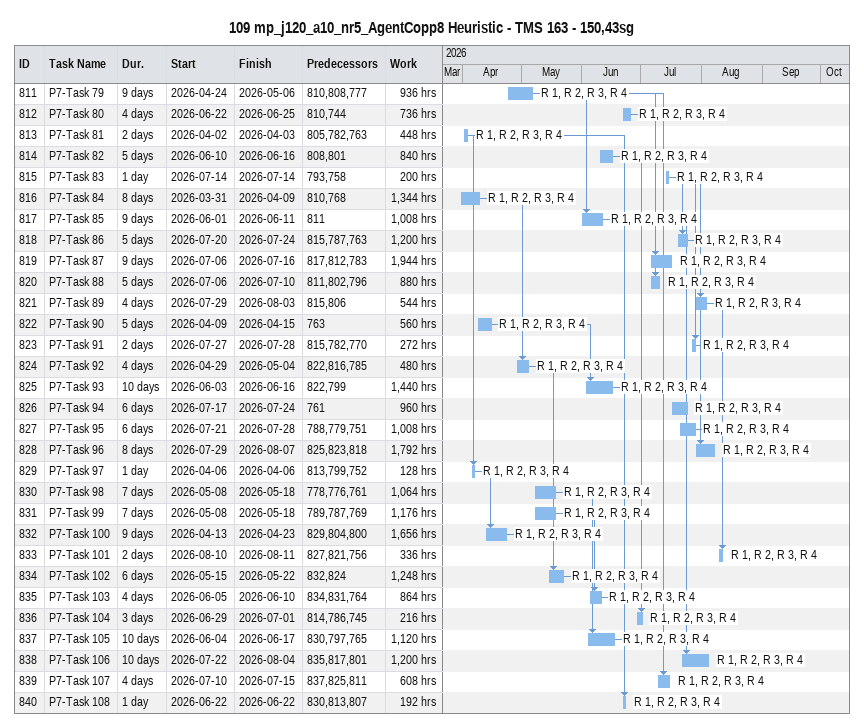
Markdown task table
109 mp_j120_a10_nr5_AgentCopp8 Heuristic - TMS 163 - 150,43sg

| ID | Task | Duration | Start | Finish | Predecessors | Resources | Work (h) |
|---|---|---|---|---|---|---|---|
| 811 | P7-Task 79 | 9d | 2026-04-24 | 2026-05-06 | 810, 808, 777 | R 1, R 2, R 3, R 4 | 936 |
| 812 | P7-Task 80 | 4d | 2026-06-22 | 2026-06-25 | 810, 744 | R 1, R 2, R 3, R 4 | 736 |
| 813 | P7-Task 81 | 2d | 2026-04-02 | 2026-04-03 | 805, 782, 763 | R 1, R 2, R 3, R 4 | 448 |
| 814 | P7-Task 82 | 5d | 2026-06-10 | 2026-06-16 | 808, 801 | R 1, R 2, R 3, R 4 | 840 |
| 815 | P7-Task 83 | 1d | 2026-07-14 | 2026-07-14 | 793, 758 | R 1, R 2, R 3, R 4 | 200 |
| 816 | P7-Task 84 | 8d | 2026-03-31 | 2026-04-09 | 810, 768 | R 1, R 2, R 3, R 4 | 1344 |
| 817 | P7-Task 85 | 9d | 2026-06-01 | 2026-06-11 | 811 | R 1, R 2, R 3, R 4 | 1008 |
| 818 | P7-Task 86 | 5d | 2026-07-20 | 2026-07-24 | 815, 787, 763 | R 1, R 2, R 3, R 4 | 1200 |
| 819 | P7-Task 87 | 9d | 2026-07-06 | 2026-07-16 | 817, 812, 783 | R 1, R 2, R 3, R 4 | 1944 |
| 820 | P7-Task 88 | 5d | 2026-07-06 | 2026-07-10 | 811, 802, 796 | R 1, R 2, R 3, R 4 | 880 |
| 821 | P7-Task 89 | 4d | 2026-07-29 | 2026-08-03 | 815, 806 | R 1, R 2, R 3, R 4 | 544 |
| 822 | P7-Task 90 | 5d | 2026-04-09 | 2026-04-15 | 763 | R 1, R 2, R 3, R 4 | 560 |
| 823 | P7-Task 91 | 2d | 2026-07-27 | 2026-07-28 | 815, 782, 770 | R 1, R 2, R 3, R 4 | 272 |
| 824 | P7-Task 92 | 4d | 2026-04-29 | 2026-05-04 | 822, 816, 785 | R 1, R 2, R 3, R 4 | 480 |
| 825 | P7-Task 93 | 10d | 2026-06-03 | 2026-06-16 | 822, 799 | R 1, R 2, R 3, R 4 | 1440 |
| 826 | P7-Task 94 | 6d | 2026-07-17 | 2026-07-24 | 761 | R 1, R 2, R 3, R 4 | 960 |
| 827 | P7-Task 95 | 6d | 2026-07-21 | 2026-07-28 | 788, 779, 751 | R 1, R 2, R 3, R 4 | 1008 |
| 828 | P7-Task 96 | 8d | 2026-07-29 | 2026-08-07 | 825, 823, 818 | R 1, R 2, R 3, R 4 | 1792 |
| 829 | P7-Task 97 | 1d | 2026-04-06 | 2026-04-06 | 813, 799, 752 | R 1, R 2, R 3, R 4 | 128 |
| 830 | P7-Task 98 | 7d | 2026-05-08 | 2026-05-18 | 778, 776, 761 | R 1, R 2, R 3, R 4 | 1064 |
| 831 | P7-Task 99 | 7d | 2026-05-08 | 2026-05-18 | 789, 787, 769 | R 1, R 2, R 3, R 4 | 1176 |
| 832 | P7-Task 100 | 9d | 2026-04-13 | 2026-04-23 | 829, 804, 800 | R 1, R 2, R 3, R 4 | 1656 |
| 833 | P7-Task 101 | 2d | 2026-08-10 | 2026-08-11 | 827, 821, 756 | R 1, R 2, R 3, R 4 | 336 |
| 834 | P7-Task 102 | 6d | 2026-05-15 | 2026-05-22 | 832, 824 | R 1, R 2, R 3, R 4 | 1248 |
| 835 | P7-Task 103 | 4d | 2026-06-05 | 2026-06-10 | 834, 831, 764 | R 1, R 2, R 3, R 4 | 864 |
| 836 | P7-Task 104 | 3d | 2026-06-29 | 2026-07-01 | 814, 786, 745 | R 1, R 2, R 3, R 4 | 216 |
| 837 | P7-Task 105 | 10d | 2026-06-04 | 2026-06-17 | 830, 797, 765 | R 1, R 2, R 3, R 4 | 1120 |
| 838 | P7-Task 106 | 10d | 2026-07-22 | 2026-08-04 | 835, 817, 801 | R 1, R 2, R 3, R 4 | 1200 |
| 839 | P7-Task 107 | 4d | 2026-07-10 | 2026-07-15 | 837, 825, 811 | R 1, R 2, R 3, R 4 | 608 |
| 840 | P7-Task 108 | 1d | 2026-06-22 | 2026-06-22 | 830, 813, 807 | R 1, R 2, R 3, R 4 | 192 |
